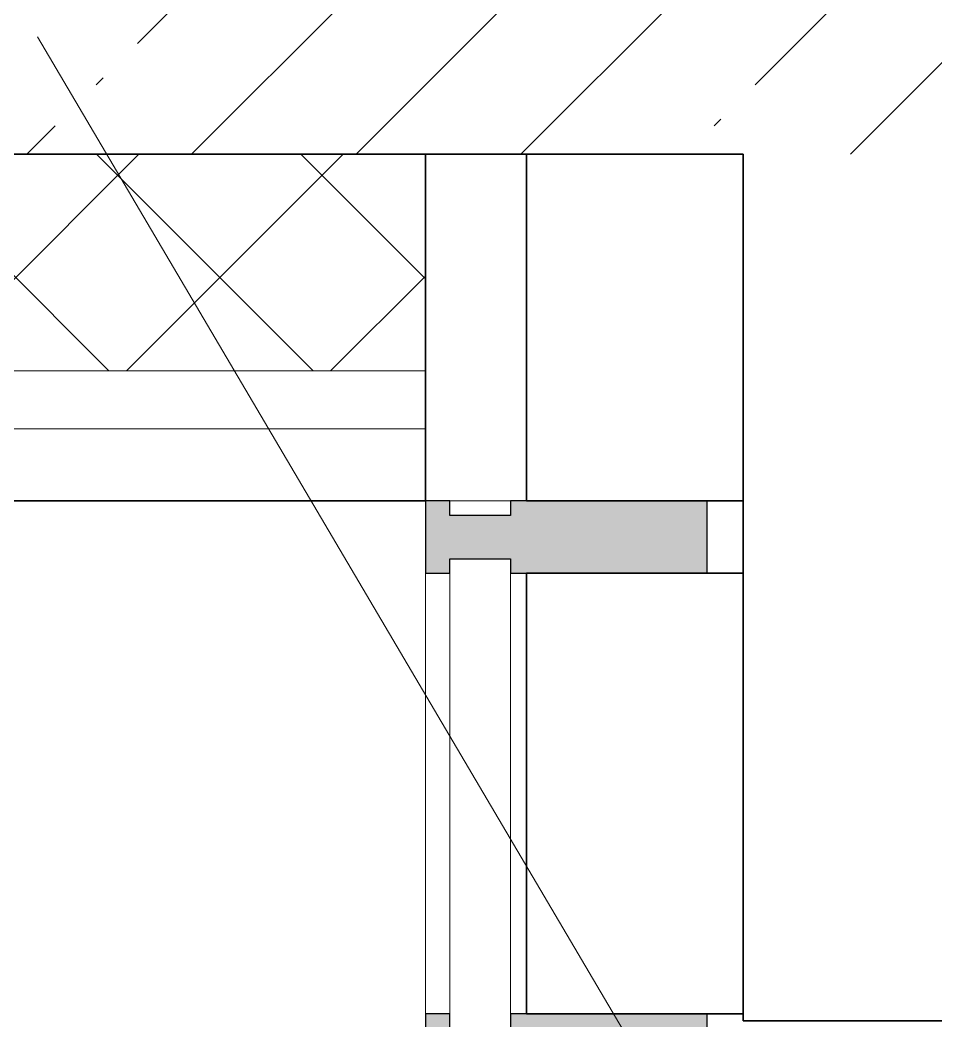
# Model space of a CAD drawing. Header units: millimetres. Extents: x -2128 to 116635, y -18248 to 18481.
# Drawn here: x 111934 to 112569, y 3300 to 3993 of the extents above; entities that cross this region are included whole.
import ezdxf

# ---------------------------------------------------------------- set-up
doc = ezdxf.new("R2010")
doc.units = ezdxf.units.MM
for name, color, linetype, lineweight in [('A-ANNO-SYMB', 7, 'Continuous', 9), ('A-FLOR-1', 7, 'Continuous', 35), ('A-FLOR-MCUT', 7, 'Continuous', 5), ('A-FLOR-PATT-1', 7, 'Continuous', 5), ('A-GLAZ-1', 7, 'Continuous', 5), ('A-GLAZ-CURT-1', 7, 'Continuous', 5), ('A-GLAZ-CWMG', 7, 'Continuous', 9), ('A-GLAZ-CWMG-1', 7, 'Continuous', 25), ('I-WALL-1', 7, 'Continuous', 35)]:
    doc.layers.add(name, color=color, linetype=linetype, lineweight=lineweight)

# ---------------------------------------------------------------- blocks, each defined once
blk = doc.blocks.new('Прямоугольный импост - Рядовой 50х195-39656714-АР2_Фасад в А-Г копия 1')
at = {"layer": 'A-GLAZ-CWMG'}
blk.add_hatch(color=256, dxfattribs=at).paths.add_polyline_path([(7446.97, 3610), (7446.97, 3620), (7488.97, 3620), (7488.97, 3610), (7624.97, 3610), (7624.97, 3660), (7488.97, 3660), (7488.97, 3650), (7446.97, 3650), (7446.97, 3660), (7429.97, 3660), (7429.97, 3610)], flags=0)
at = {"layer": 'A-GLAZ-CWMG-1'}
for p, q in [((7446.97, 3660), (7429.97, 3660)), ((7429.97, 3660), (7429.97, 3610)), ((7446.97, 3650), (7446.97, 3660)), ((7624.97, 3660), (7488.97, 3660)), ((7488.97, 3660), (7488.97, 3650)), ((7624.97, 3610), (7624.97, 3660)), ((7488.97, 3650), (7446.97, 3650)), ((7446.97, 3610), (7446.97, 3620)), ((7446.97, 3620), (7488.97, 3620)), ((7488.97, 3620), (7488.97, 3610)), ((7429.97, 3610), (7446.97, 3610)), ((7488.97, 3610), (7624.97, 3610))]:
    blk.add_line(p, q, dxfattribs=at)
blk = doc.blocks.new('PNS_Панель прямоугольная - Нр_Стемалит - 42 мм-39685883-АР2_Фасад в А-Г копия 1')
at = {"layer": 'A-GLAZ-1'}
for p, q in [((7488.97, 3620), (7446.97, 3620)), ((7446.97, 3620), (7446.97, 3295)), ((7488.97, 3295), (7488.97, 3620)), ((7446.97, 3295), (7488.97, 3295))]:
    blk.add_line(p, q, dxfattribs=at)
blk = doc.blocks.new('Прямоугольный импост - Рядовой 50х195-26615536-АР2_Фасад в А-Г копия 1')
at = {"layer": 'A-GLAZ-CWMG'}
blk.add_hatch(color=256, dxfattribs=at).paths.add_polyline_path([(7624.97, 3255), (7624.97, 3305), (7488.97, 3305), (7488.97, 3295), (7446.97, 3295), (7446.97, 3305), (7429.97, 3305), (7429.97, 3255), (7446.97, 3255), (7446.97, 3265), (7488.97, 3265), (7488.97, 3255), (7617.77, 3255)], flags=0)
at = {"layer": 'A-GLAZ-CWMG-1'}
for p, q in [((7446.97, 3305), (7429.97, 3305)), ((7429.97, 3305), (7429.97, 3255)), ((7446.97, 3295), (7446.97, 3305)), ((7624.97, 3305), (7488.97, 3305)), ((7488.97, 3305), (7488.97, 3295)), ((7624.97, 3255), (7624.97, 3305)), ((7488.97, 3295), (7446.97, 3295)), ((7446.97, 3255), (7446.97, 3265)), ((7446.97, 3265), (7488.97, 3265)), ((7488.97, 3265), (7488.97, 3255)), ((7429.97, 3255), (7446.97, 3255)), ((7488.97, 3255), (7624.97, 3255))]:
    blk.add_line(p, q, dxfattribs=at)
blk = doc.blocks.new('Прямоугольный импост - Рядовой 50х195-39685805-АР2_Фасад в А-Г копия 1')
at = {"layer": 'A-GLAZ-CWMG'}
for p, q in [((7446.97, 3660), (7488.97, 3660)), ((7429.97, 3610), (7429.97, 3305))]:
    blk.add_line(p, q, dxfattribs=at)

msp = doc.modelspace()

# ---------------------------------------------------------------- hatches: boundary and pattern name
at = {"layer": 'A-FLOR-PATT-1'}
h = msp.add_hatch(dxfattribs=at)
h.set_pattern_fill('FP_88', color=256, style=0, pattern_type=2)
h.set_pattern_definition([(45, (108537.23, 4946), (-114.0493, 114.0493), []), (45, (108651.28, 4946), (-114.0493, 114.0493), [201.612, -40.322, 6.706, -33.617])])
h.paths.add_polyline_path([(112435.17, 3900), (115721.31, 3900), (115721.31, 4120), (110785.17, 4120), (110785.17, 3900), (112429.41, 3900)], flags=0)
h = msp.add_hatch(dxfattribs=at)
h.set_pattern_fill('FP_87', color=256, style=0, pattern_type=2)
h.set_pattern_definition([(45, (108537.23, 4946), (-70.7107, 70.7107), []), (135, (108537.23, 4946), (-70.7107, -70.7107), [])])
h.paths.add_polyline_path([(111546.08, 3750), (112215.15, 3750), (112215.15, 3900), (110785.17, 3900), (110785.17, 3750), (111188.06, 3750)], flags=0)

# ---------------------------------------------------------------- linework, layer by layer
at = {"layer": 'A-ANNO-SYMB'}
msp.add_line((111946.68, 3981.27), (112695.29, 2711.91), dxfattribs=at)
at = {"layer": 'A-FLOR-1'}
for p, q in [((112285.17, 3900), (110785.17, 3900)), ((112215.15, 3660), (112215.15, 3900)), ((110785.17, 3660), (112215.15, 3660))]:
    msp.add_line(p, q, dxfattribs=at)
at = {"layer": 'A-FLOR-MCUT'}
for p, q in [((112215.15, 3750), (110785.17, 3750)), ((112215.15, 3710), (110785.17, 3710))]:
    msp.add_line(p, q, dxfattribs=at)
at = {"layer": 'I-WALL-1'}
for p, q in [((112435.17, 3900), (112285.17, 3900)), ((112285.17, 3900), (112285.17, 3660)), ((112435.17, 3300), (112435.17, 3900)), ((112285.17, 3660), (112435.17, 3660)), ((112435.17, 3610), (112285.17, 3610)), ((112285.17, 3610), (112285.17, 3305)), ((112285.17, 3305), (112435.17, 3305)), ((112435.17, 3300), (112755.17, 3300))]:
    msp.add_line(p, q, dxfattribs=at)

# ---------------------------------------------------------------- block references
at = {"layer": 'A-GLAZ-CURT-1'}
msp.add_blockref('PNS_Панель прямоугольная - Нр_Стемалит - 42 мм-39685883-АР2_Фасад в А-Г копия 1', (104785.17, 0), dxfattribs=at)
at = {"layer": 'A-GLAZ-CWMG'}
for name in ['Прямоугольный импост - Рядовой 50х195-39656714-АР2_Фасад в А-Г копия 1', 'Прямоугольный импост - Рядовой 50х195-39685805-АР2_Фасад в А-Г копия 1', 'Прямоугольный импост - Рядовой 50х195-26615536-АР2_Фасад в А-Г копия 1']:
    msp.add_blockref(name, (104785.17, 0), dxfattribs=at)

doc.saveas('drawing.dxf')
